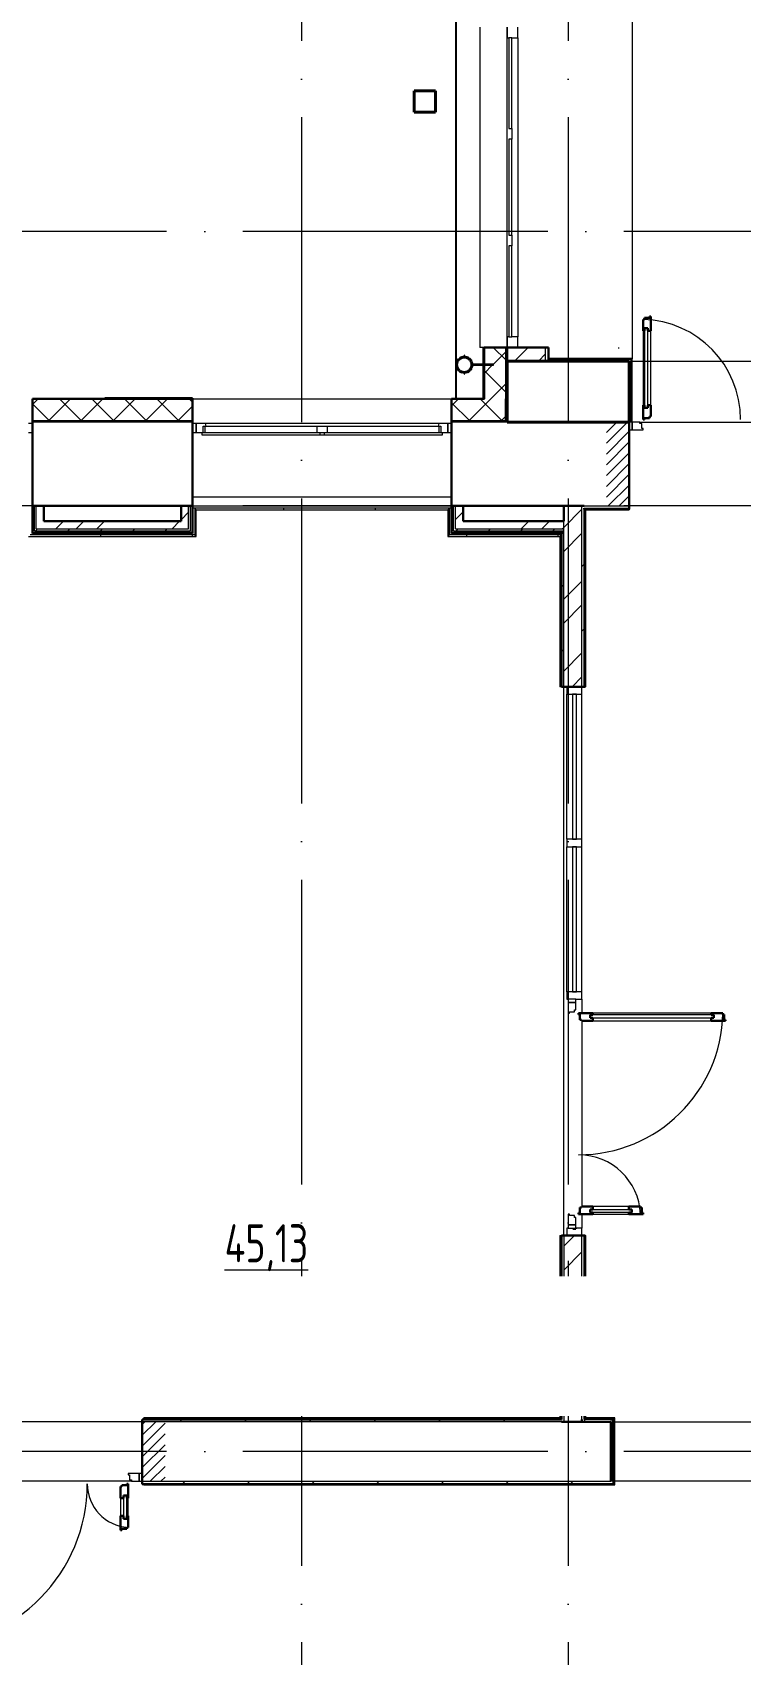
# Model space of a CAD drawing. Header units: millimetres. Extents: x -396912 to 182286, y -43638 to 41610.
# Drawn here: x -30771 to -26126, y -11960 to -1323 of the extents above; entities that cross this region are included whole.
import ezdxf
from ezdxf import colors
from ezdxf.entities.mleader import LeaderData, LeaderLine
from ezdxf.math import Vec2, Vec3

# ---------------------------------------------------------------- set-up
doc = ezdxf.new("R2010")
doc.units = ezdxf.units.MM
for name, pattern in [('ADSK_Линия сетки', [25, 20, -2.5, 0, -2.5]), ('ADSK_Невидимые', [5, 3, -2]), ('ADSK_Сверху', [450, 300, -150]), ('ADSK_Штриховая_ш2 п1_5', [4.5, 3, -1.5])]:
    doc.linetypes.add(name, pattern=pattern)
for name, color, linetype, lineweight in [('_ Окна', 7, 'Continuous', 9), ('RC-Выноски', 7, 'Continuous', 0), ('Витраж', 7, 'Continuous', 9), ('Двери', 252, 'Continuous', 9), ('Линии', 7, 'Continuous', 9), ('Марки помещений', 252, 'Continuous', 20), ('Несущие колонны', 252, 'Continuous', 18), ('Обобщенные модели', 252, 'Continuous', 18), ('Ограждение', 252, 'Continuous', 9), ('Окна', 252, 'Continuous', 9), ('Оси', 252, 'Continuous', 9), ('Панели витража', 252, 'Continuous', 9), ('Перекрытие', 252, 'Continuous', 18), ('Стены внутренние', 7, 'Continuous', 18), ('Стены наружные', 7, 'Continuous', 18), ('Стены разрез', 7, 'Continuous', 30), ('Стены штриховка', 7, 'Continuous', 9)]:
    doc.layers.add(name, color=color, linetype=linetype, lineweight=lineweight)
doc.layers.add('Двери открывание', color=7, linetype='Continuous', lineweight=9, true_color=0xc0c0c0)
doc.layers.add('Стены', color=194, linetype='Continuous')
doc.styles.add('GOST Common_3', font='', dxfattribs={"height": 3.5})
doc.styles.add('RubezhCAD', font='', dxfattribs={"oblique": 10})
doc.styles.get('GOST Common_3').set_extended_font_data('GOST 2.304 type A')
doc.styles.get('RubezhCAD').set_extended_font_data('GOST type A')
pattern_1 = [(0, (-32121.8, 94), (0, 600), []), (90, (-32121.8, 94), (-600, 4e-14), [])]

# ---------------------------------------------------------------- blocks, each defined once
blk = doc.blocks.new('1 этаж')
at = {"layer": 'Двери', "lineweight": 18, "true_color": 0x636466}
h = blk.add_hatch(dxfattribs=at)
h.set_pattern_fill('FP_2', color=251, style=0, pattern_type=2)
h.set_pattern_definition([(45, (-31807.8, -5070.73), (-35.3553, 35.3553), [])])
h.paths.add_polyline_path([(-32558, -5346), (-32558, -4796), (-32708, -4796), (-32708, -5346)])
h.paths.add_polyline_path([(-30808, -5346), (-30658, -5346), (-30658, -4796), (-30808, -4796), (-30808, -4880)])
h = blk.add_hatch(dxfattribs=at)
h.set_pattern_fill('FP_2', color=251, angle=180, style=0, pattern_type=2)
h.set_pattern_definition([(225, (-36377.8, -11545.73), (35.3553, -35.3553), [])])
h.paths.add_polyline_path([(-35603, -11741), (-35603, -11351), (-35753, -11351), (-35753, -11741)])
h.paths.add_polyline_path([(-37403, -11741), (-37253, -11741), (-37253, -11351), (-37403, -11351)])
at = {"layer": 'Обобщенные модели', "lineweight": 9, "true_color": 0x636466}
h = blk.add_hatch(dxfattribs=at)
h.set_pattern_fill('FP_8', color=251, style=0, pattern_type=2)
h.set_pattern_definition([(45, (-32121.82, 94), (-106.066, 106.066), [])])
h.paths.add_polyline_path([(-33640, -4469), (-33627, -4468), (-33608, -4458), (-33594, -4440), (-33590, -4420), (-33596, -4397), (-33610, -4380), (-33630, -4371), (-33653, -4372), (-33672, -4382), (-33685, -4400), (-33690, -4420), (-33684, -4443), (-33669, -4460), (-33649, -4469)])
at = {"layer": 'Ограждение', "true_color": 0x636466}
h = blk.add_hatch(dxfattribs=at)
h.set_pattern_fill('FP_25', color=251, style=0, pattern_type=2)
h.set_pattern_definition(pattern_1)
h.paths.add_polyline_path([(-35398, -5371), (-33748, -5371), (-33738, -5361), (-35408, -5361)])
h = blk.add_hatch(dxfattribs=at)
h.set_pattern_fill('FP_25', color=251, style=0, pattern_type=2)
h.set_pattern_definition(pattern_1)
h.paths.add_polyline_path([(-32843, -6531), (-32843, -5371), (-32848, -5366), (-32848, -6531)])
h = blk.add_hatch(dxfattribs=at)
h.set_pattern_fill('FP_25', color=251, style=0, pattern_type=2)
h.set_pattern_definition(pattern_1)
h.paths.add_polyline_path([(-32558, -5371), (-32558, -5366), (-32848, -5366), (-32843, -5371)])
h = blk.add_hatch(dxfattribs=at)
h.set_pattern_fill('FP_25', color=251, style=0, pattern_type=2)
h.set_pattern_definition(pattern_1)
h.paths.add_polyline_path([(-35398, -5546), (-35408, -5536), (-36488, -5536), (-36498, -5546), (-35915, -5546)])
h = blk.add_hatch(dxfattribs=at)
h.set_pattern_fill('FP_25', color=251, style=0, pattern_type=2)
h.set_pattern_definition(pattern_1)
h.paths.add_polyline_path([(-33748, -5546), (-33013, -5546), (-33003, -5536), (-33738, -5536)])
h = blk.add_hatch(dxfattribs=at)
h.set_pattern_fill('FP_25', color=251, style=0, pattern_type=2)
h.set_pattern_definition(pattern_1)
h.paths.add_polyline_path([(-33003, -6531), (-33003, -5536), (-33013, -5546), (-33013, -6531)])
h = blk.add_hatch(dxfattribs=at)
h.set_pattern_fill('FP_25', color=251, style=0, pattern_type=2)
h.set_pattern_definition(pattern_1)
h.paths.add_polyline_path([(-33003, -11336), (-33003, -10131), (-33013, -10131), (-33013, -11326)])
h = blk.add_hatch(dxfattribs=at)
h.set_pattern_fill('FP_26', color=251, style=0, pattern_type=2)
h.set_pattern_definition(pattern_1)
h.paths.add_polyline_path([(-32848, -11331), (-32843, -11326), (-32843, -10131), (-32848, -10131), (-32848, -11119)])
h = blk.add_hatch(dxfattribs=at)
h.set_pattern_fill('FP_25', color=251, style=0, pattern_type=2)
h.set_pattern_definition(pattern_1)
h.paths.add_polyline_path([(-35743, -11336), (-33003, -11336), (-33013, -11326), (-35743, -11326)])
h = blk.add_hatch(dxfattribs=at)
h.set_pattern_fill('FP_25', color=251, style=0, pattern_type=2)
h.set_pattern_definition(pattern_1)
h.paths.add_polyline_path([(-32663, -11331), (-32658, -11331), (-32653, -11326), (-32843, -11326), (-32848, -11331), (-32678, -11331)])
h = blk.add_hatch(dxfattribs=at)
h.set_pattern_fill('FP_25', color=251, style=0, pattern_type=2)
h.set_pattern_definition(pattern_1)
h.paths.add_polyline_path([(-32653, -11766), (-32658, -11761), (-35743, -11761), (-35743, -11766), (-32657, -11766)])
at = {"layer": '_ Окна', "color": 251, "lineweight": 18, "true_color": 0x636466}
for p, q in [((-33358, -2206), (-33358, -2276)), ((-33288, -2276), (-33288, -2206)), ((-33358, -2276), (-33348, -2276)), ((-33328, -2276), (-33288, -2276)), ((-33348, -4236), (-33358, -4236)), ((-33358, -4236), (-33358, -4306)), ((-33288, -4236), (-33328, -4236)), ((-33288, -4306), (-33288, -4236)), ((-35338, -4806), (-35398, -4806)), ((-35398, -4806), (-35398, -4864)), ((-35398, -4864), (-35360, -4864)), ((-35352, -4864), (-35352, -4823)), ((-35352, -4823), (-35340, -4823)), ((-35334, -4823), (-35338, -4806)), ((-33807, -4806), (-33812, -4823)), ((-33748, -4806), (-33807, -4806)), ((-33806, -4823), (-33794, -4823)), ((-33794, -4823), (-33794, -4864)), ((-33786, -4864), (-33748, -4864)), ((-33748, -4864), (-33748, -4806))]:
    blk.add_line(p, q, dxfattribs=at)
at = {"layer": '_ Окна', "color": 251, "true_color": 0x636466}
for p, q in [((-33328, -2276), (-33348, -2276)), ((-33348, -2276), (-33348, -2871)), ((-33328, -2871), (-33328, -2276)), ((-33348, -2871), (-33328, -2871)), ((-33328, -2941), (-33348, -2941)), ((-33348, -2941), (-33348, -3571)), ((-33328, -3571), (-33328, -2941)), ((-33348, -3571), (-33328, -3571)), ((-33328, -3641), (-33348, -3641)), ((-33348, -3641), (-33348, -4236)), ((-33328, -4236), (-33328, -3641)), ((-33348, -4236), (-33328, -4236)), ((-36473, -4806), (-36498, -4806)), ((-36498, -4864), (-36473, -4864)), ((-35398, -4806), (-35423, -4806)), ((-35423, -4864), (-35398, -4864)), ((-35398, -4864), (-35398, -4806)), ((-33723, -4806), (-33748, -4806)), ((-33748, -4806), (-33748, -4864)), ((-33748, -4864), (-33723, -4864))]:
    blk.add_line(p, q, dxfattribs=at)
at = {"layer": 'Витраж', "color": 251, "lineweight": 18, "true_color": 0x636466}
for p, q in [((-32968, -6531), (-32968, -6581)), ((-32868, -6531), (-32968, -6531)), ((-32968, -6581), (-32868, -6581)), ((-32868, -6581), (-32868, -6531))]:
    blk.add_line(p, q, dxfattribs=at)
at = {"layer": 'Витраж', "color": 251, "true_color": 0x636466}
for p, q in [((-32968, -7531), (-32968, -6581)), ((-32868, -7531), (-32868, -6581)), ((-32968, -8531), (-32968, -7581)), ((-32868, -8531), (-32868, -7581))]:
    blk.add_line(p, q, dxfattribs=at)
at = {"layer": 'Витраж', "color": 251, "lineweight": 18, "true_color": 0x636466, "extrusion": (0, 0, -1)}
for p, q in [((-32968, -7531), (-32968, -7581)), ((-32868, -7531), (-32968, -7531)), ((-32868, -7581), (-32868, -7531)), ((-32968, -7581), (-32868, -7581)), ((-32968, -8531), (-32968, -8581)), ((-32868, -8531), (-32968, -8531)), ((-32968, -8581), (-32958, -8581)), ((-32908, -8581), (-32868, -8581)), ((-32868, -8581), (-32868, -8531)), ((-32968, -10081), (-32968, -10131)), ((-32958, -10081), (-32968, -10081)), ((-32868, -10081), (-32908, -10081)), ((-32868, -10131), (-32868, -10081)), ((-32968, -10131), (-32868, -10131))]:
    blk.add_line(p, q, dxfattribs=at)
at = {"layer": 'Двери', "color": 251, "lineweight": 30, "true_color": 0x636466}
for p, q in [((-32458, -4122), (-32466, -4122)), ((-32466, -4122), (-32466, -4198)), ((-32424, -4113), (-32458, -4113)), ((-32458, -4113), (-32458, -4122)), ((-32416, -4104), (-32424, -4104)), ((-32424, -4104), (-32424, -4113)), ((-32416, -4198), (-32416, -4104)), ((-32457, -4198), (-32466, -4198)), ((-32457, -4180), (-32457, -4198)), ((-32436, -4180), (-32457, -4180)), ((-32436, -4198), (-32436, -4180)), ((-32416, -4198), (-32436, -4198)), ((-32466, -4684), (-32466, -4778)), ((-32457, -4684), (-32466, -4684)), ((-32466, -4778), (-32458, -4778)), ((-32458, -4778), (-32458, -4769)), ((-32458, -4769), (-32424, -4769)), ((-32457, -4702), (-32457, -4684)), ((-32436, -4702), (-32457, -4702)), ((-32436, -4684), (-32436, -4702)), ((-32416, -4684), (-32436, -4684)), ((-32424, -4769), (-32424, -4760)), ((-32424, -4760), (-32416, -4760)), ((-32416, -4760), (-32416, -4684)), ((-32796, -8673), (-32890, -8673)), ((-32890, -8673), (-32890, -8681)), ((-32890, -8681), (-32881, -8681)), ((-32881, -8681), (-32881, -8715)), ((-32881, -8715), (-32872, -8715)), ((-32872, -8715), (-32872, -8723)), ((-32872, -8723), (-32796, -8723)), ((-32814, -8682), (-32796, -8682)), ((-32814, -8703), (-32814, -8682)), ((-32796, -8703), (-32814, -8703)), ((-32796, -8682), (-32796, -8673)), ((-32796, -8723), (-32796, -8703)), ((-31944, -8673), (-32020, -8673)), ((-32020, -8682), (-32020, -8673)), ((-32002, -8682), (-32020, -8682)), ((-32020, -8703), (-32002, -8703)), ((-32020, -8723), (-32020, -8703)), ((-32020, -8723), (-31926, -8723)), ((-32002, -8703), (-32002, -8682)), ((-31944, -8681), (-31944, -8673)), ((-31935, -8681), (-31944, -8681)), ((-31935, -8715), (-31935, -8681)), ((-31926, -8715), (-31935, -8715)), ((-31926, -8723), (-31926, -8715)), ((-32881, -9981), (-32890, -9981)), ((-32890, -9981), (-32890, -9989)), ((-32890, -9989), (-32796, -9989)), ((-32881, -9947), (-32881, -9981)), ((-32872, -9947), (-32881, -9947)), ((-32796, -9939), (-32872, -9939)), ((-32872, -9939), (-32872, -9947)), ((-32796, -9959), (-32814, -9959)), ((-32814, -9959), (-32814, -9980)), ((-32814, -9980), (-32796, -9980)), ((-32796, -9939), (-32796, -9959)), ((-32796, -9980), (-32796, -9989)), ((-32484, -9939), (-32560, -9939)), ((-32560, -9939), (-32560, -9959)), ((-32560, -9959), (-32542, -9959)), ((-32560, -9980), (-32560, -9989)), ((-32542, -9980), (-32560, -9980)), ((-32560, -9989), (-32466, -9989)), ((-32542, -9959), (-32542, -9980)), ((-32484, -9947), (-32484, -9939)), ((-32475, -9947), (-32484, -9947)), ((-32475, -9981), (-32475, -9947)), ((-32466, -9981), (-32475, -9981)), ((-32466, -9989), (-32466, -9981)), ((-35887, -11777), (-35895, -11777)), ((-35895, -11777), (-35895, -11853)), ((-35887, -11768), (-35887, -11777)), ((-35853, -11768), (-35887, -11768)), ((-35845, -11759), (-35853, -11759)), ((-35853, -11759), (-35853, -11768)), ((-35845, -11853), (-35845, -11759)), ((-35895, -11853), (-35875, -11853)), ((-35875, -11853), (-35875, -11835)), ((-35875, -11835), (-35854, -11835)), ((-35854, -11835), (-35854, -11853)), ((-35854, -11853), (-35845, -11853)), ((-35895, -11969), (-35895, -12063)), ((-35895, -11969), (-35875, -11969)), ((-35875, -11969), (-35875, -11987)), ((-35875, -11987), (-35854, -11987)), ((-35854, -11969), (-35845, -11969)), ((-35854, -11987), (-35854, -11969)), ((-35845, -12045), (-35845, -11969)), ((-35895, -12063), (-35887, -12063)), ((-35887, -12063), (-35887, -12054)), ((-35887, -12054), (-35853, -12054)), ((-35853, -12054), (-35853, -12045)), ((-35853, -12045), (-35845, -12045))]:
    blk.add_line(p, q, dxfattribs=at)
at = {"layer": 'Двери', "color": 251, "true_color": 0x636466}
for p, q in [((-32466, -4198), (-32466, -4684)), ((-32457, -4180), (-32457, -4702)), ((-32436, -4180), (-32457, -4180)), ((-32436, -4702), (-32436, -4180)), ((-32416, -4684), (-32416, -4198)), ((-32457, -4702), (-32436, -4702)), ((-32558, -4796), (-32558, -4846)), ((-32538, -4796), (-32558, -4796)), ((-32558, -4846), (-32538, -4846)), ((-32538, -4846), (-32538, -4796)), ((-32489, -4796), (-32538, -4796)), ((-32538, -4796), (-32538, -4846)), ((-32538, -4846), (-32466, -4846)), ((-32489, -4804), (-32489, -4796)), ((-32475, -4804), (-32489, -4804)), ((-32475, -4838), (-32475, -4804)), ((-32466, -4838), (-32475, -4838)), ((-32466, -4846), (-32466, -4838)), ((-32908, -8581), (-32958, -8581)), ((-32958, -8581), (-32958, -8601)), ((-32958, -8601), (-32908, -8601)), ((-32908, -8601), (-32958, -8601)), ((-32958, -8601), (-32958, -8673)), ((-32908, -8601), (-32908, -8581)), ((-32908, -8650), (-32908, -8601)), ((-32958, -8673), (-32950, -8673)), ((-32950, -8673), (-32950, -8664)), ((-32950, -8664), (-32916, -8664)), ((-32916, -8664), (-32916, -8650)), ((-32916, -8650), (-32908, -8650)), ((-32814, -8682), (-32814, -8703)), ((-32002, -8682), (-32814, -8682)), ((-32814, -8703), (-32002, -8703)), ((-32020, -8673), (-32796, -8673)), ((-32796, -8723), (-32020, -8723)), ((-32002, -8703), (-32002, -8682)), ((-32950, -9989), (-32958, -9989)), ((-32958, -9989), (-32958, -10061)), ((-32950, -9998), (-32950, -9989)), ((-32916, -9998), (-32950, -9998)), ((-32916, -10012), (-32916, -9998)), ((-32814, -9959), (-32542, -9959)), ((-32814, -9980), (-32814, -9959)), ((-32542, -9980), (-32814, -9980)), ((-32560, -9939), (-32796, -9939)), ((-32796, -9989), (-32560, -9989)), ((-32542, -9959), (-32542, -9980)), ((-32908, -10061), (-32958, -10061)), ((-32958, -10061), (-32958, -10081)), ((-32958, -10061), (-32908, -10061)), ((-32958, -10081), (-32908, -10081)), ((-32908, -10012), (-32916, -10012)), ((-32908, -10061), (-32908, -10012)), ((-32908, -10081), (-32908, -10061)), ((-35773, -11691), (-35845, -11691)), ((-35845, -11691), (-35845, -11699)), ((-35845, -11699), (-35836, -11699)), ((-35836, -11699), (-35836, -11733)), ((-35753, -11691), (-35773, -11691)), ((-35773, -11691), (-35773, -11741)), ((-35773, -11741), (-35773, -11691)), ((-35753, -11741), (-35753, -11691)), ((-35836, -11733), (-35822, -11733)), ((-35822, -11733), (-35822, -11741)), ((-35822, -11741), (-35773, -11741)), ((-35773, -11741), (-35753, -11741)), ((-35895, -11853), (-35895, -11969)), ((-35875, -11835), (-35875, -11987)), ((-35854, -11835), (-35875, -11835)), ((-35854, -11987), (-35854, -11835)), ((-35845, -11969), (-35845, -11853)), ((-35875, -11987), (-35854, -11987))]:
    blk.add_line(p, q, dxfattribs=at)
at = {"layer": 'Двери', "color": 251, "linetype": 'ADSK_Штриховая_ш2 п1_5', "true_color": 0x636466}
for p, q in [((-32558, -4796), (-32708, -4796)), ((-32558, -5346), (-32558, -4796)), ((-32708, -5346), (-32558, -5346)), ((-35603, -11351), (-35753, -11351)), ((-35753, -11351), (-35753, -11741)), ((-35753, -11741), (-35603, -11741))]:
    blk.add_line(p, q, dxfattribs=at)
at = {"layer": 'Двери открывание', "color": 251, "true_color": 0x636466}
for centre, radius, start, end in [((-32484, -4778), 656, 0, 88.4277), ((-32890, -8655), 946, 270, 358.9097), ((-32890, -10007), 406, 2.541, 90), ((-37179, -11759), 1066, 270.9675, 0), ((-35827, -11759), 286, 180, 266.3916)]:
    blk.add_arc(centre, radius, start, end, dxfattribs=at)
at = {"layer": 'Линии', "color": 251, "linetype": 'ADSK_Невидимые', "ltscale": 100, "true_color": 0x636466}
blk.add_line((-32629, -4307), (-32629, -4314), dxfattribs=at)
at = {"layer": 'Линии', "color": 251, "linetype": 'ADSK_Сверху', "ltscale": 100, "true_color": 0x636466}
for p, q in [((-32558, -4396), (-30808, -4396)), ((-32678, -11351), (-30658, -11351)), ((-30658, -11741), (-32678, -11741))]:
    blk.add_line(p, q, dxfattribs=at)
at = {"layer": 'Несущие колонны', "color": 251, "lineweight": 40, "true_color": 0x636466}
for p, q in [((-33969, -2624), (-33829, -2623)), ((-33829, -2623), (-33969, -2624)), ((-33968, -2764), (-33969, -2624)), ((-33969, -2624), (-33968, -2764)), ((-33829, -2623), (-33828, -2763)), ((-33828, -2763), (-33829, -2623)), ((-33828, -2763), (-33968, -2764)), ((-33968, -2764), (-33828, -2763)), ((-33358, -4396), (-32558, -4396)), ((-33358, -4796), (-33358, -4396)), ((-33358, -4396), (-33358, -4796)), ((-32558, -4396), (-33108, -4396)), ((-32558, -4396), (-32558, -4796)), ((-32558, -4796), (-32558, -4396)), ((-32558, -4796), (-33358, -4796)), ((-33358, -4796), (-32708, -4796)), ((-32708, -4796), (-32558, -4796))]:
    blk.add_line(p, q, dxfattribs=at)
at = {"layer": 'Несущие колонны', "color": 251, "true_color": 0x636466}
blk.add_line((-33108, -4396), (-33358, -4396), dxfattribs=at)
at = {"layer": 'Обобщенные модели', "color": 251, "true_color": 0x636466}
for p, q in [((-33639, -4358), (-33641, -4358)), ((-33641, -4358), (-33641, -4368)), ((-33639, -4358), (-33641, -4358)), ((-33641, -4358), (-33641, -4368)), ((-33639, -4358), (-33641, -4358)), ((-33641, -4358), (-33641, -4368)), ((-33639, -4358), (-33641, -4358)), ((-33641, -4358), (-33641, -4368)), ((-33639, -4368), (-33639, -4358)), ((-33639, -4368), (-33639, -4358)), ((-33639, -4368), (-33639, -4358)), ((-33639, -4368), (-33639, -4358)), ((-33641, -4370), (-33641, -4368)), ((-33639, -4370), (-33641, -4370)), ((-33639, -4368), (-33639, -4370)), ((-33448, -4417), (-33588, -4417)), ((-33588, -4417), (-33588, -4419)), ((-33588, -4421), (-33588, -4423)), ((-33588, -4423), (-33448, -4423)), ((-33448, -4423), (-33448, -4417)), ((-33641, -4472), (-33641, -4470)), ((-33641, -4470), (-33639, -4470)), ((-33641, -4472), (-33641, -4482)), ((-33641, -4472), (-33641, -4482)), ((-33641, -4472), (-33641, -4482)), ((-33641, -4472), (-33641, -4482)), ((-33641, -4482), (-33639, -4482)), ((-33641, -4482), (-33639, -4482)), ((-33641, -4482), (-33639, -4482)), ((-33641, -4482), (-33639, -4482)), ((-33639, -4470), (-33639, -4472)), ((-33639, -4482), (-33639, -4472)), ((-33639, -4482), (-33639, -4472)), ((-33639, -4482), (-33639, -4472)), ((-33639, -4482), (-33639, -4472))]:
    blk.add_line(p, q, dxfattribs=at)
for radius, start, end in [(52, 0, 180), (52, 180, 0), (50, 0, 180), (50, 180, 0)]:
    blk.add_arc((-33640, -4420), radius, start, end, dxfattribs=at)
at = {"layer": 'Обобщенные модели', "color": 251, "lineweight": 40, "true_color": 0x636466}
for start, end in [(156.6941, 180), (180, 203.3059), (130.583, 152.8285), (207.1715, 228.9232), (103.6312, 126.2008), (233.7992, 256.3688), (78.9964, 101.0036), (53.7992, 76.3688), (283.6312, 306.2008), (27.1715, 49.417), (310.583, 332.8285), (0, 23.3059), (336.6941, 0), (258.9964, 281.0036)]:
    blk.add_arc((-33640, -4420), 50, start, end, dxfattribs=at)
at = {"layer": 'Ограждение', "color": 251, "true_color": 0x636466}
for p, q in [((-32538, -991), (-32538, -4381)), ((-32538, -4381), (-32543, -4381)), ((-35398, -5371), (-35408, -5361)), ((-35408, -5361), (-35408, -5536)), ((-35398, -5546), (-35398, -5371)), ((-35398, -5371), (-33748, -5371)), ((-33748, -5371), (-33738, -5361)), ((-33748, -5371), (-33748, -5546)), ((-33738, -5536), (-33738, -5361)), ((-32843, -5371), (-32848, -5366)), ((-32843, -6531), (-32843, -5371)), ((-32843, -5371), (-32558, -5371)), ((-32558, -5366), (-32558, -5371)), ((-36498, -5546), (-35398, -5546)), ((-35408, -5536), (-36488, -5536)), ((-35398, -5546), (-35408, -5536)), ((-33748, -5546), (-33738, -5536)), ((-33748, -5546), (-33013, -5546)), ((-33003, -5536), (-33738, -5536)), ((-33003, -5536), (-33013, -5546)), ((-33013, -5546), (-33013, -6531)), ((-33003, -6531), (-33013, -6531)), ((-32843, -6531), (-32848, -6531)), ((-33013, -10131), (-33003, -10131)), ((-33013, -10131), (-33013, -11326)), ((-32848, -10131), (-32843, -10131)), ((-32843, -11326), (-32843, -10131)), ((-35743, -11336), (-35743, -11326)), ((-33013, -11326), (-35743, -11326)), ((-33013, -11326), (-33003, -11336)), ((-32843, -11326), (-32848, -11331)), ((-32653, -11326), (-32843, -11326)), ((-32653, -11326), (-32658, -11331)), ((-32653, -11766), (-32653, -11326)), ((-35743, -11766), (-35743, -11761)), ((-35743, -11766), (-32653, -11766)), ((-32653, -11766), (-32658, -11761))]:
    blk.add_line(p, q, dxfattribs=at)
at = {"layer": 'Окна', "color": 251, "true_color": 0x636466}
for p, q in [((-33538, -2206), (-33538, -4306)), ((-33359, -4306), (-33359, -2206)), ((-33358, -4236), (-33358, -2276)), ((-33288, -2276), (-33288, -4236)), ((-33328, -2871), (-33328, -2941)), ((-33328, -3571), (-33328, -3641)), ((-33508, -4306), (-33538, -4306)), ((-35360, -4864), (-34588, -4864)), ((-35360, -4881), (-35360, -4864)), ((-34588, -4881), (-35360, -4881)), ((-35340, -4823), (-34608, -4823)), ((-35340, -4864), (-35340, -4823)), ((-33807, -4806), (-35338, -4806)), ((-34608, -4823), (-34538, -4823)), ((-34608, -4823), (-34608, -4864)), ((-34588, -4864), (-34558, -4864)), ((-34588, -4864), (-34588, -4881)), ((-34558, -4881), (-34588, -4881)), ((-34558, -4864), (-33786, -4864)), ((-34558, -4881), (-34558, -4864)), ((-33786, -4881), (-34558, -4881)), ((-34538, -4823), (-33806, -4823)), ((-34538, -4864), (-34538, -4823)), ((-33806, -4823), (-33806, -4864)), ((-33786, -4864), (-33786, -4881))]:
    blk.add_line(p, q, dxfattribs=at)
at = {"layer": 'Оси', "color": 251, "linetype": 'ADSK_Линия сетки', "ltscale": 100, "true_color": 0x636466}
for p, q in [((-34708, 32205), (-34708, -33772)), ((-32958, 32205), (-32958, -33772)), ((4409, -3546), (-72530, -3546)), ((4409, -5346), (-72530, -5346)), ((4409, -11546), (-72530, -11546))]:
    blk.add_line(p, q, dxfattribs=at)
at = {"layer": 'Панели витража', "color": 251, "lineweight": 18, "true_color": 0x636466}
for p, q in [((-32930, -6581), (-32930, -7531)), ((-32905, -6581), (-32930, -6581)), ((-32905, -7531), (-32905, -6581)), ((-32930, -7531), (-32905, -7531)), ((-32930, -7581), (-32930, -8531)), ((-32905, -7581), (-32930, -7581)), ((-32905, -8531), (-32905, -7581)), ((-32930, -8531), (-32905, -8531))]:
    blk.add_line(p, q, dxfattribs=at)
at = {"layer": 'Перекрытие', "color": 251, "ltscale": 100, "true_color": 0x636466}
blk.add_line((-32489, -4796), (-30877, -4796), dxfattribs=at)
at = {"layer": 'Стены', "color": 251, "true_color": 0x636466}
for p, q in [((-33693, -4644), (-33693, 11052)), ((-33513, -4417), (-33513, -4306)), ((-33513, -4644), (-33513, -4423))]:
    blk.add_line(p, q, dxfattribs=at)
at = {"layer": 'Стены внутренние', "color": 251, "lineweight": 30, "true_color": 0x636466}
for p, q in [((-33510, -4306), (-33510, -4417)), ((-33368, -4306), (-33510, -4306)), ((-33510, -4423), (-33510, -4644)), ((-35423, -4644), (-36473, -4644)), ((-36473, -4644), (-36473, -4786)), ((-35423, -4786), (-35423, -4644)), ((-33510, -4644), (-33723, -4644)), ((-33723, -4644), (-33723, -4786)), ((-33358, -4644), (-33368, -4644)), ((-36473, -4796), (-36473, -5346)), ((-35423, -5346), (-35423, -4796)), ((-33723, -4796), (-33723, -5346)), ((-32558, -4796), (-33358, -4796)), ((-32558, -5346), (-32558, -4796)), ((-36398, -5346), (-35498, -5346)), ((-33648, -5346), (-32988, -5346)), ((-35753, -11351), (-35753, -11741)), ((-32678, -11351), (-32868, -11351))]:
    blk.add_line(p, q, dxfattribs=at)
at = {"layer": 'Стены внутренние', "color": 251, "linetype": 'Continuous', "lineweight": 9, "true_color": 0x636466}
for p, q in [((-33451, -4418), (-33368, -4334)), ((-33368, -4388), (-33448, -4308)), ((-33508, -4474), (-33457, -4423)), ((-33368, -4600), (-33508, -4460)), ((-33467, -4646), (-33368, -4546)), ((-36471, -4679), (-36437, -4646)), ((-36364, -4786), (-36471, -4679)), ((-36365, -4786), (-36225, -4646)), ((-36326, -4644), (-36327, -4646)), ((-36152, -4786), (-36292, -4646)), ((-36153, -4786), (-36013, -4646)), ((-35940, -4786), (-36080, -4646)), ((-35941, -4786), (-35801, -4646)), ((-35727, -4786), (-35867, -4646)), ((-35729, -4786), (-35589, -4646)), ((-35515, -4786), (-35655, -4646)), ((-35425, -4664), (-35443, -4646)), ((-33721, -4687), (-33680, -4646)), ((-33606, -4786), (-33721, -4671)), ((-33607, -4786), (-33467, -4646)), ((-33394, -4786), (-33534, -4646)), ((-35517, -4786), (-35425, -4694)), ((-33395, -4786), (-33358, -4748))]:
    blk.add_line(p, q, dxfattribs=at)
at = {"layer": 'Стены внутренние', "color": 251, "true_color": 0x636466}
for p, q in [((-35423, -4644), (-33723, -4644)), ((-33368, -4786), (-33358, -4786)), ((-33358, -4786), (-33358, -4720)), ((-35423, -4796), (-36473, -4796)), ((-33358, -4796), (-33723, -4796)), ((-35423, -5286), (-33723, -5286)), ((-32853, -5346), (-32558, -5346)), ((-33003, -11351), (-40638, -11351)), ((-35822, -11741), (-37184, -11741)), ((-35753, -11741), (-32678, -11741))]:
    blk.add_line(p, q, dxfattribs=at)
at = {"layer": 'Стены наружные', "color": 251, "lineweight": 30, "true_color": 0x636466}
for p, q in [((-33088, -4306), (-33368, -4306)), ((-33358, -4720), (-33358, -4306)), ((-33088, -4381), (-33088, -4306)), ((-33108, -4396), (-32558, -4396)), ((-33093, -4381), (-32543, -4381)), ((-32558, -4396), (-32558, -4796)), ((-32543, -4796), (-32543, -4381)), ((-35423, -4639), (-35998, -4639)), ((-35998, -4639), (-35998, -4644)), ((-35423, -4644), (-35423, -4639)), ((-33368, -4644), (-33368, -4786)), ((-36473, -4786), (-36473, -4796)), ((-35423, -4796), (-35423, -4786)), ((-33723, -4786), (-33723, -4796)), ((-33358, -4796), (-33358, -4786)), ((-36398, -5346), (-36473, -5346)), ((-36473, -5346), (-36473, -5526)), ((-36398, -5446), (-36398, -5346)), ((-35498, -5346), (-35498, -5446)), ((-35423, -5346), (-35498, -5346)), ((-35423, -5526), (-35423, -5346)), ((-33648, -5346), (-33723, -5346)), ((-33723, -5346), (-33723, -5526)), ((-33648, -5446), (-33648, -5346)), ((-32988, -5346), (-32988, -5446)), ((-32853, -5346), (-32988, -5346)), ((-32853, -5366), (-32853, -5361)), ((-32848, -5366), (-32558, -5366)), ((-32848, -6531), (-32848, -5366)), ((-32558, -5366), (-32558, -5346)), ((-36473, -5521), (-35423, -5521)), ((-35423, -5521), (-36473, -5521)), ((-36473, -5526), (-35423, -5526)), ((-35498, -5446), (-36398, -5446)), ((-33723, -5521), (-32988, -5521)), ((-32988, -5521), (-33723, -5521)), ((-33723, -5526), (-33003, -5526)), ((-32988, -5446), (-33648, -5446)), ((-33003, -5526), (-33003, -6531)), ((-33003, -6531), (-32848, -6531)), ((-32848, -10131), (-33003, -10131)), ((-33003, -10131), (-33003, -11336)), ((-32848, -11331), (-32848, -10131)), ((-33003, -11336), (-35753, -11336)), ((-35753, -11336), (-35753, -11351)), ((-33003, -11351), (-32868, -11351)), ((-32868, -11351), (-32868, -11336)), ((-32848, -11336), (-32853, -11336)), ((-32658, -11331), (-32848, -11331)), ((-32663, -11336), (-32678, -11336)), ((-32678, -11351), (-32678, -11741)), ((-32663, -11741), (-32663, -11336)), ((-32658, -11761), (-32658, -11331)), ((-35753, -11741), (-35753, -11761)), ((-35753, -11761), (-32658, -11761))]:
    blk.add_line(p, q, dxfattribs=at)
at = {"layer": 'Стены наружные', "color": 251, "linetype": 'Continuous', "lineweight": 9, "true_color": 0x636466}
for p, q in [((-33358, -4306), (-33368, -4306)), ((-33311, -4396), (-33221, -4306)), ((-33154, -4396), (-33108, -4349)), ((-33093, -4342), (-33088, -4337)), ((-33358, -4406), (-33368, -4406)), ((-32793, -4396), (-32778, -4381)), ((-33358, -4506), (-33368, -4506)), ((-32558, -4585), (-32543, -4570)), ((-35423, -4643), (-35425, -4639)), ((-33358, -4606), (-33368, -4606)), ((-33358, -4706), (-33368, -4706)), ((-35498, -5437), (-35448, -5387)), ((-35448, -5353), (-35440, -5346)), ((-33698, -5434), (-33648, -5384)), ((-32988, -5487), (-32868, -5367)), ((-32853, -5375), (-32848, -5370)), ((-32844, -5366), (-32839, -5361)), ((-32773, -5366), (-32768, -5361)), ((-32703, -5366), (-32698, -5361)), ((-32632, -5366), (-32627, -5361)), ((-32561, -5366), (-32558, -5362)), ((-36469, -5526), (-36464, -5521)), ((-36464, -5521), (-36451, -5508)), ((-36451, -5508), (-36439, -5496)), ((-36320, -5496), (-36270, -5446)), ((-36252, -5521), (-36239, -5508)), ((-36239, -5508), (-36227, -5496)), ((-36185, -5496), (-36135, -5446)), ((-36050, -5496), (-36000, -5446)), ((-36044, -5526), (-36039, -5521)), ((-36039, -5521), (-36027, -5508)), ((-36027, -5508), (-36014, -5496)), ((-35827, -5521), (-35815, -5508)), ((-35815, -5508), (-35802, -5496)), ((-35620, -5526), (-35615, -5521)), ((-35615, -5521), (-35603, -5508)), ((-35603, -5508), (-35590, -5496)), ((-35557, -5496), (-35507, -5446)), ((-33706, -5521), (-33694, -5508)), ((-33694, -5508), (-33681, -5496)), ((-33499, -5526), (-33494, -5521)), ((-33494, -5521), (-33481, -5508)), ((-33481, -5508), (-33469, -5496)), ((-33282, -5521), (-33269, -5508)), ((-33269, -5508), (-33257, -5496)), ((-33267, -5496), (-33217, -5446)), ((-33132, -5496), (-33082, -5446)), ((-33075, -5526), (-33070, -5521)), ((-33070, -5521), (-33057, -5508)), ((-33057, -5508), (-33045, -5496)), ((-32997, -5496), (-32988, -5487)), ((-32988, -5644), (-32868, -5524)), ((-32853, -5445), (-32848, -5440)), ((-32853, -5516), (-32848, -5511)), ((-32853, -5587), (-32848, -5582)), ((-32868, -5743), (-32853, -5728)), ((-32853, -5657), (-32848, -5652)), ((-32853, -5728), (-32848, -5723)), ((-32988, -5958), (-32868, -5838)), ((-32853, -5799), (-32848, -5794)), ((-33003, -5878), (-32988, -5863)), ((-32853, -5870), (-32848, -5865)), ((-32853, -5940), (-32848, -5935)), ((-32988, -6115), (-32868, -5995)), ((-32853, -6011), (-32848, -6006)), ((-32868, -6167), (-32853, -6152)), ((-32853, -6082), (-32848, -6077)), ((-32853, -6152), (-32848, -6147)), ((-32853, -6223), (-32848, -6218)), ((-33003, -6302), (-32988, -6287)), ((-32988, -6430), (-32868, -6310)), ((-32853, -6294), (-32848, -6289)), ((-32853, -6365), (-32848, -6360)), ((-32932, -6531), (-32868, -6467)), ((-32853, -6435), (-32848, -6430)), ((-32853, -6506), (-32848, -6501)), ((-32988, -10201), (-32917, -10131)), ((-32853, -10183), (-32848, -10178)), ((-32988, -10358), (-32868, -10238)), ((-32853, -10254), (-32848, -10249)), ((-32868, -10410), (-32853, -10395)), ((-32853, -10324), (-32848, -10319)), ((-32853, -10395), (-32848, -10390)), ((-33003, -10545), (-32988, -10530)), ((-32853, -10466), (-32848, -10461)), ((-32988, -10673), (-32868, -10553)), ((-32853, -10536), (-32848, -10531)), ((-32853, -10607), (-32848, -10602)), ((-32988, -10830), (-32868, -10710)), ((-32853, -10678), (-32848, -10673)), ((-32853, -10749), (-32848, -10744)), ((-32868, -10834), (-32853, -10819)), ((-32853, -10819), (-32848, -10814)), ((-33003, -10969), (-32988, -10954)), ((-32853, -10890), (-32848, -10885)), ((-32853, -10961), (-32848, -10956)), ((-32988, -11144), (-32868, -11024)), ((-32853, -11031), (-32848, -11026)), ((-32853, -11102), (-32848, -11097)), ((-32853, -11173), (-32848, -11168)), ((-32988, -11301), (-32868, -11181)), ((-32868, -11259), (-32853, -11244)), ((-32853, -11244), (-32848, -11239)), ((-35506, -11351), (-35491, -11336)), ((-35081, -11351), (-35066, -11336)), ((-34657, -11351), (-34642, -11336)), ((-34233, -11351), (-34218, -11336)), ((-33808, -11351), (-33793, -11336)), ((-33384, -11351), (-33369, -11336)), ((-32853, -11314), (-32848, -11309)), ((-32804, -11336), (-32799, -11331)), ((-32733, -11336), (-32728, -11331)), ((-32663, -11336), (-32662, -11336)), ((-32662, -11336), (-32658, -11331)), ((-32678, -11493), (-32663, -11478)), ((-32663, -11407), (-32658, -11402)), ((-32663, -11478), (-32658, -11473)), ((-32663, -11549), (-32658, -11544)), ((-32663, -11619), (-32658, -11614)), ((-32663, -11690), (-32658, -11685)), ((-35703, -11761), (-35698, -11756)), ((-35633, -11761), (-35628, -11756)), ((-35562, -11761), (-35557, -11756)), ((-35491, -11761), (-35486, -11756)), ((-35486, -11756), (-35471, -11741)), ((-35421, -11761), (-35416, -11756)), ((-35350, -11761), (-35345, -11756)), ((-35279, -11761), (-35274, -11756)), ((-35208, -11761), (-35203, -11756)), ((-35138, -11761), (-35133, -11756)), ((-35067, -11761), (-35062, -11756)), ((-35062, -11756), (-35047, -11741)), ((-34996, -11761), (-34991, -11756)), ((-34926, -11761), (-34921, -11756)), ((-34855, -11761), (-34850, -11756)), ((-34784, -11761), (-34779, -11756)), ((-34713, -11761), (-34708, -11756)), ((-34643, -11761), (-34638, -11756)), ((-34638, -11756), (-34623, -11741)), ((-34572, -11761), (-34567, -11756)), ((-34501, -11761), (-34496, -11756)), ((-34431, -11761), (-34426, -11756)), ((-34360, -11761), (-34355, -11756)), ((-34289, -11761), (-34284, -11756)), ((-34218, -11761), (-34213, -11756)), ((-34213, -11756), (-34198, -11741)), ((-34148, -11761), (-34143, -11756)), ((-34077, -11761), (-34072, -11756)), ((-34006, -11761), (-34001, -11756)), ((-33936, -11761), (-33931, -11756)), ((-33865, -11761), (-33860, -11756)), ((-33794, -11761), (-33789, -11756)), ((-33789, -11756), (-33774, -11741)), ((-33724, -11761), (-33719, -11756)), ((-33653, -11761), (-33648, -11756)), ((-33582, -11761), (-33577, -11756)), ((-33511, -11761), (-33506, -11756)), ((-33441, -11761), (-33436, -11756)), ((-33370, -11761), (-33365, -11756)), ((-33365, -11756), (-33350, -11741)), ((-33299, -11761), (-33294, -11756)), ((-33229, -11761), (-33224, -11756)), ((-33158, -11761), (-33153, -11756)), ((-33087, -11761), (-33082, -11756)), ((-33016, -11761), (-33011, -11756)), ((-32946, -11761), (-32941, -11756)), ((-32941, -11756), (-32926, -11741)), ((-32875, -11761), (-32870, -11756)), ((-32804, -11761), (-32799, -11756)), ((-32734, -11761), (-32729, -11756)), ((-32663, -11761), (-32658, -11756)), ((-32663, -11761), (-32663, -11761))]:
    blk.add_line(p, q, dxfattribs=at)
at = {"layer": 'Стены наружные', "color": 251, "true_color": 0x636466}
for p, q in [((-33358, -4396), (-33108, -4396)), ((-35423, -5346), (-33723, -5346)), ((-33723, -5361), (-35423, -5361)), ((-32988, -10131), (-32988, -6531)), ((-32868, -8581), (-32868, -8673)), ((-32868, -8723), (-32868, -9939)), ((-32868, -9989), (-32868, -10081))]:
    blk.add_line(p, q, dxfattribs=at)
at = {"layer": 'Стены разрез', "color": 251, "true_color": 0x636466}
for p, q in [((-32928, -10081), (-32928, -10086)), ((-32928, -10086), (-32908, -10086)), ((-32908, -10086), (-32908, -10081))]:
    blk.add_line(p, q, dxfattribs=at)
at = {"layer": 'Стены штриховка', "color": 251, "true_color": 0x636466}
for p, q in [((-33508, -4417), (-33508, -4308)), ((-33508, -4308), (-33368, -4308)), ((-33368, -4644), (-33368, -4306)), ((-33108, -4396), (-33108, -4306)), ((-33093, -4306), (-33093, -4396)), ((-33508, -4646), (-33508, -4423)), ((-35425, -4646), (-36471, -4646)), ((-36471, -4646), (-36471, -4720)), ((-35425, -4720), (-35425, -4646)), ((-33721, -4646), (-33721, -4720)), ((-33508, -4646), (-33721, -4646)), ((-33510, -4644), (-33508, -4644)), ((-36473, -4720), (-36471, -4720)), ((-36473, -4786), (-35423, -4786)), ((-35425, -4720), (-35423, -4720)), ((-33723, -4720), (-33721, -4720)), ((-33723, -4786), (-33368, -4786)), ((-36460, -5508), (-36460, -5346)), ((-36448, -5496), (-36448, -5346)), ((-35448, -5496), (-35448, -5346)), ((-35435, -5508), (-35435, -5346)), ((-33710, -5508), (-33710, -5346)), ((-33698, -5496), (-33698, -5346)), ((-32868, -6531), (-32868, -5346)), ((-32853, -5361), (-32558, -5361)), ((-32853, -6531), (-32853, -5366)), ((-36460, -5508), (-35435, -5508)), ((-36448, -5496), (-35448, -5496)), ((-33710, -5508), (-32988, -5508)), ((-33698, -5496), (-32988, -5496)), ((-32988, -6531), (-32988, -5446)), ((-32988, -10131), (-32988, -11351)), ((-32868, -11336), (-32868, -10131)), ((-32853, -11336), (-32853, -10131)), ((-32678, -11336), (-32848, -11336)), ((-35753, -11756), (-32663, -11756)), ((-32663, -11756), (-32663, -11741))]:
    blk.add_line(p, q, dxfattribs=at)
at = {"layer": 'Марки помещений', "color": 251, "true_color": 0x636466, "style": 'GOST Common_3', "width": 0.9}
blk.add_text('%%U45,13', height=250, dxfattribs=at).set_placement((-35212, -10306))
blk = doc.blocks.new('_None')

msp = doc.modelspace()

# ---------------------------------------------------------------- block references
msp.add_blockref('1 этаж', (5702, 918))

# ---------------------------------------------------------------- next in the draw order: leaders
at = {"layer": 'RC-Выноски'}
ml = msp.add_multileader_mtext('Standard', dxfattribs=at)
ml.set_content('ВВГнг(А)-LSLTx 2х1,5\\Pс 1 этажа', color=256, style='RubezhCAD')
ml.set_leader_properties()
ml.set_arrow_properties(name='NONE')
ml.build(insert=Vec2(0, 0))
ml.multileader.update_dxf_attribs({"has_text_frame": 1, "text_left_attachment_type": 6, "text_right_attachment_type": 6, "dogleg_length": 2, "arrow_head_size": 400, "scale": 100})
ctx = ml.context
ctx.base_point, ctx.scale, ctx.char_height, ctx.arrow_head_size, ctx.landing_gap_size, ctx.plane_origin = Vec3(-183990, -9904), 100, 250, 400, 100, Vec3(-683576, -453596)
ctx.left_attachment, ctx.right_attachment, ctx.text_align_type = 6, 6, 1
notes = []
notes.append((ctx, [(0, (1, 1, 0), (-184190, -9904), (1, 0), 200, [(0, [(-184917, -10624)], 0, [])])]))
ctx.mtext.insert, ctx.mtext.width, ctx.mtext.defined_height, ctx.mtext.alignment, ctx.mtext.flow_direction = Vec3(-182458, -9604), 4286.59, 1161, 2, 5
ctx.mtext.has_bg_fill, ctx.mtext.bg_color, ctx.mtext.bg_scale_factor, ctx.mtext.bg_transparency, ctx.mtext.use_window_bg_color = 1, -1027028792, 1.5, 0, 1
for ctx, leaders in notes:
    for number, flags, end, landing, length, lines in leaders:
        leader = LeaderData()
        leader.index, (leader.has_last_leader_line, leader.has_dogleg_vector, leader.attachment_direction) = number, flags
        leader.last_leader_point, leader.dogleg_vector, leader.dogleg_length = Vec3(end), Vec3(landing), length
        for number, points, colour, breaks in lines:
            line = LeaderLine()
            line.index, line.vertices, line.color, line.breaks = number, Vec3.list(points), colors.encode_raw_color(colour), breaks
            leader.lines.append(line)
        ctx.leaders.append(leader)

doc.saveas('drawing.dxf')
